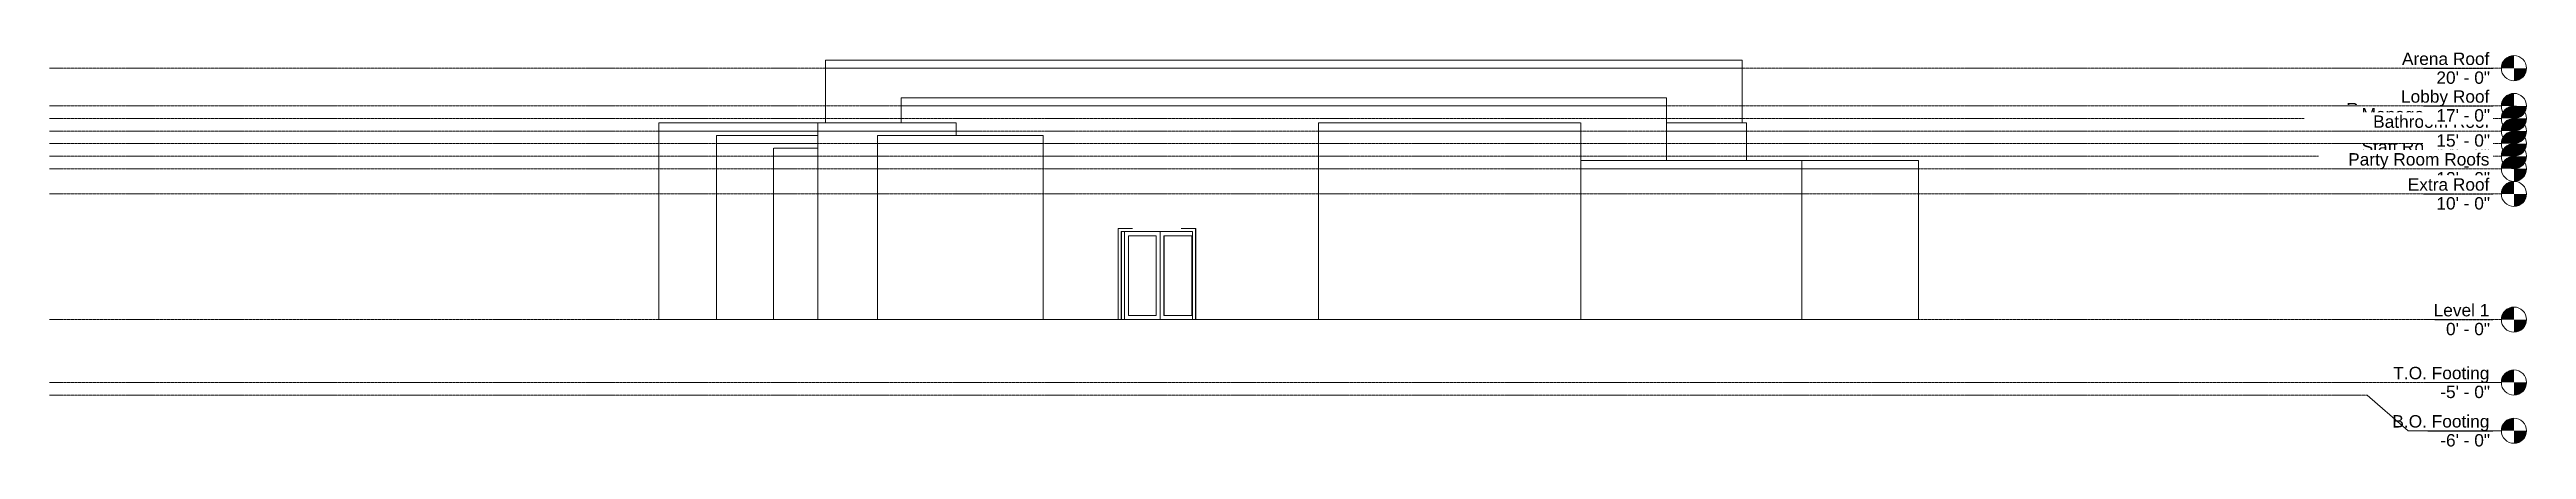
# Model space of a CAD drawing. Header units: inches. Extents: x -1171 to 1191, y -124 to 258.
import ezdxf

# ---------------------------------------------------------------- set-up
doc = ezdxf.new("R2010")
doc.units = ezdxf.units.IN
doc.header["$MEASUREMENT"] = 0
doc.linetypes.add('Grid Line 1_2_', pattern=[0.875, 0.5, -0.125, 0.125, -0.125])
for name, color, linetype, lineweight in [('A-DOOR', 31, 'Continuous', 13), ('A-DOOR-FRAM', 31, 'Continuous', 13), ('A-DOOR-GLAZ', 31, 'Continuous', 13), ('A-FLOR-LEVL', 51, 'Continuous', 9), ('A-ROOF', 132, 'Continuous', 13), ('A-WALL', 113, 'Continuous', 13)]:
    doc.layers.add(name, color=color, linetype=linetype, lineweight=lineweight)
doc.styles.add('Arial', font='arial.ttf', dxfattribs={"height": 11.802395})

# ---------------------------------------------------------------- blocks, each defined once
blk = doc.blocks.new('Double-Glass 1 - 72_ x 84_-252825-South')
at = {"layer": 'A-DOOR'}
for p, q in [((-146.2, 84), (-146.2, 0)), ((-142.4, 4), (-142.4, 80)), ((-142.4, 80), (-116, 80)), ((-116, 80), (-116, 4)), ((-112.2, 84), (-112.2, 0)), ((-108.5, 4), (-108.5, 80)), ((-108.5, 80), (-82, 80)), ((-82, 80), (-82, 4)), ((-146.2, 0), (-81.3, 0)), ((-116, 4), (-142.4, 4)), ((-82, 4), (-108.5, 4))]:
    blk.add_line(p, q, dxfattribs=at)
at = {"layer": 'A-DOOR-FRAM'}
for p, q in [((-138.3, 87), (-152, 87)), ((-152, 87), (-152, 0)), ((-149.2, 0), (-149.2, 84)), ((-149.2, 84), (-138.3, 84)), ((-148.8, 84), (-148.8, 0)), ((-78.4, 87), (-92.1, 87)), ((-92.1, 84), (-81.3, 84)), ((-81.3, 84), (-81.3, 0)), ((-78.4, 0), (-78.4, 87)), ((-78.1, 87), (-78.4, 87)), ((-78.1, 87), (-78.1, 0)), ((-152, 0), (-149.2, 0)), ((-148.8, 0), (-149.2, 0)), ((-81.3, 0), (-78.4, 0)), ((-78.4, 0), (-78.1, 0))]:
    blk.add_line(p, q, dxfattribs=at)
at = {"layer": 'A-DOOR-GLAZ'}
for p, q in [((-142.1, 80), (-142.1, 4)), ((-108.1, 80), (-108.1, 4))]:
    blk.add_line(p, q, dxfattribs=at)
blk = doc.blocks.new('Level - Level Head - Circle-20425-South')
at = {"layer": 'A-FLOR-LEVL'}
h = blk.add_hatch(color=256, dxfattribs=at)
edge = h.paths.add_edge_path(flags=0)
edge.add_line((1179, 0), (1167, 0))
edge.add_arc((1179, 0), 12, 90, 180, ccw=False)
edge.add_line((1179, 12), (1179, 0))
h = blk.add_hatch(color=256, dxfattribs=at)
edge = h.paths.add_edge_path(flags=0)
edge.add_line((1179, -12), (1179, 0))
edge.add_line((1179, 0), (1191, 0))
edge.add_arc((1179, 0), 12, 270, 360, ccw=False)
blk.add_circle((1179, 0), 12, dxfattribs=at)

msp = doc.modelspace()

# ---------------------------------------------------------------- linework, layer by layer
at = {"layer": 'A-ROOF'}
for p, q in [((-431.1, 247.7), (-431.1, 240)), ((-431.1, 247.7), (442.9, 247.7)), ((-430.6, 240), (-430.8, 240)), ((-429.6, 240), (-430.1, 240)), ((-428.2, 240), (-428.8, 240)), ((-426.2, 240), (-427.1, 240)), ((-423.8, 240), (-424.9, 240)), ((-420.8, 240), (-422.2, 240)), ((-417.4, 240), (-419, 240)), ((-413.5, 240), (-415.4, 240)), ((-409.1, 240), (-411.2, 240)), ((-404.3, 240), (-406.6, 240)), ((-399, 240), (-401.6, 240)), ((-393.2, 240), (-396, 240)), ((-387, 240), (-390, 240)), ((-380.3, 240), (-383.6, 240)), ((-373.2, 240), (-376.7, 240)), ((-365.7, 240), (-369.4, 240)), ((-357.8, 240), (-361.7, 240)), ((-349.4, 240), (-353.5, 240)), ((-340.7, 240), (-345, 240)), ((-331.5, 240), (-336, 240)), ((-322, 240), (-326.7, 240)), ((-312.1, 240), (-317, 240)), ((-301.9, 240), (-306.9, 240)), ((-291.3, 240), (-296.5, 240)), ((-280.3, 240), (-285.7, 240)), ((-269.1, 240), (-274.6, 240)), ((-257.5, 240), (-263.2, 240)), ((-245.7, 240), (-251.5, 240)), ((-233.5, 240), (-239.5, 240)), ((-221.1, 240), (-227.2, 240)), ((-208.4, 240), (-214.7, 240)), ((-195.5, 240), (-201.9, 240)), ((-182.3, 240), (-188.8, 240)), ((-169, 240), (-175.6, 240)), ((-155.4, 240), (-162.1, 240)), ((-141.7, 240), (-148.5, 240)), ((-127.8, 240), (-134.6, 240)), ((-113.7, 240), (-120.7, 240)), ((-99.5, 240), (-106.5, 240)), ((-85.2, 240), (-92.3, 240)), ((-70.8, 240), (-77.9, 240)), ((-56.3, 240), (-63.5, 240)), ((-41.8, 240), (-48.9, 240)), ((-27.1, 240), (-34.3, 240)), ((-12.5, 240), (-19.7, 240)), ((2.2, 240), (-5, 240)), ((16.9, 240), (9.7, 240)), ((31.6, 240), (24.3, 240)), ((46.2, 240), (39, 240)), ((60.8, 240), (53.6, 240)), ((75.3, 240), (68.2, 240)), ((89.8, 240), (82.7, 240)), ((104.1, 240), (97.1, 240)), ((118.4, 240), (111.4, 240)), ((132.5, 240), (125.6, 240)), ((146.5, 240), (139.7, 240)), ((160.3, 240), (153.6, 240)), ((174, 240), (167.3, 240)), ((187.4, 240), (180.8, 240)), ((200.7, 240), (194.2, 240)), ((213.7, 240), (207.4, 240)), ((226.5, 240), (220.3, 240)), ((239.1, 240), (232.9, 240)), ((251.4, 240), (245.4, 240)), ((263.4, 240), (257.5, 240)), ((275.1, 240), (269.4, 240)), ((286.5, 240), (280.9, 240)), ((297.6, 240), (292.2, 240)), ((308.4, 240), (303.1, 240)), ((318.8, 240), (313.7, 240)), ((328.9, 240), (324, 240)), ((338.6, 240), (333.9, 240)), ((347.9, 240), (343.4, 240)), ((356.9, 240), (352.5, 240)), ((365.4, 240), (361.3, 240)), ((373.5, 240), (369.6, 240)), ((381.3, 240), (377.6, 240)), ((388.6, 240), (385.1, 240)), ((395.5, 240), (392.2, 240)), ((401.9, 240), (398.9, 240)), ((407.9, 240), (405.1, 240)), ((413.4, 240), (410.8, 240)), ((418.5, 240), (416.1, 240)), ((423.1, 240), (421, 240)), ((427.2, 240), (425.3, 240)), ((430.9, 240), (429.2, 240)), ((434.1, 240), (432.7, 240)), ((436.8, 240), (435.6, 240)), ((438.9, 240), (438.1, 240)), ((440.7, 240), (440, 240)), ((441.9, 240), (441.5, 240)), ((442.7, 240), (442.5, 240)), ((442.9, 240), (442.9, 247.7)), ((-359.1, 211.7), (-359.1, 204)), ((-359.1, 211.7), (370.9, 211.7)), ((370.9, 204), (370.9, 211.7)), ((-590.3, 187.8), (-590.3, 180)), ((-590.2, 187.8), (-306.6, 187.8)), ((-535.2, 175.8), (-535.2, 168)), ((-535.1, 175.8), (-438.5, 175.8)), ((-535.1, 168), (-535.1, 168)), ((-534.3, 168), (-534.6, 168)), ((-533, 168), (-533.6, 168)), ((-531.3, 168), (-532.1, 168)), ((-529.1, 168), (-530.1, 168)), ((-526.5, 168), (-527.7, 168)), ((-523.4, 168), (-524.8, 168)), ((-519.8, 168), (-521.5, 168)), ((-515.9, 168), (-517.8, 168)), ((-511.5, 168), (-513.6, 168)), ((-506.8, 168), (-509.1, 168)), ((-501.6, 168), (-504.1, 168)), ((-496.2, 168), (-498.8, 168)), ((-490.4, 168), (-493.2, 168)), ((-484.3, 168), (-487.3, 168)), ((-478, 168), (-481.1, 168)), ((-471.4, 168), (-474.6, 168)), ((-464.6, 168), (-467.9, 168)), ((-457.6, 168), (-461.1, 168)), ((-450.5, 168), (-454, 168)), ((-443.2, 168), (-446.8, 168)), ((-438.5, 168), (-439.5, 168)), ((-438.5, 187.8), (-438.5, 180)), ((-438.2, 180), (-438.4, 180)), ((-437.4, 180), (-437.9, 180)), ((-436.2, 180), (-436.8, 180)), ((-434.5, 180), (-435.4, 180)), ((-432.3, 180), (-433.4, 180)), ((-429.7, 180), (-431.1, 180)), ((-426.7, 180), (-428.3, 180)), ((-423.4, 180), (-425.1, 180)), ((-419.6, 180), (-421.6, 180)), ((-415.5, 180), (-417.6, 180)), ((-411.1, 180), (-413.4, 180)), ((-406.4, 180), (-408.8, 180)), ((-401.5, 180), (-404, 180)), ((-396.4, 180), (-399, 180)), ((-391.1, 180), (-393.8, 180)), ((-385.6, 180), (-388.4, 180)), ((-380.1, 180), (-382.9, 180)), ((-381.7, 175.8), (-381.7, 168)), ((-381.7, 175.8), (-223.7, 175.8)), ((-381.5, 168), (-381.7, 168)), ((-380.8, 168), (-381.2, 168)), ((-379.7, 168), (-380.3, 168)), ((-378, 168), (-378.9, 168)), ((-374.5, 180), (-377.3, 180)), ((-375.9, 168), (-377, 168)), ((-373.3, 168), (-374.6, 168)), ((-370.3, 168), (-371.8, 168)), ((-368.9, 180), (-371.7, 180)), ((-366.9, 168), (-368.6, 168)), ((-363.3, 180), (-366.1, 180)), ((-363, 168), (-364.9, 168)), ((-358.8, 168), (-360.9, 168)), ((-357.8, 180), (-360.6, 180)), ((-354.2, 168), (-356.5, 168)), ((-352.4, 180), (-355.1, 180)), ((-349.4, 168), (-351.7, 168)), ((-347.2, 180), (-349.8, 180)), ((-344.2, 168), (-346.6, 168)), ((-342.1, 180), (-344.6, 180)), ((-338.7, 168), (-341.3, 168)), ((-337.2, 180), (-339.6, 180)), ((-333.1, 168), (-335.7, 168)), ((-332.6, 180), (-334.9, 180)), ((-328.3, 180), (-330.4, 180)), ((-327.2, 168), (-330.2, 168)), ((-324.3, 180), (-326.3, 180)), ((-321.2, 168), (-323.9, 168)), ((-320.7, 180), (-322.4, 180)), ((-317.4, 180), (-319, 180)), ((-315.1, 168), (-317.7, 168)), ((-314.5, 180), (-315.9, 180)), ((-312, 180), (-313.2, 180)), ((-308.9, 168), (-311.3, 168)), ((-310, 180), (-311, 180)), ((-308.4, 180), (-309.2, 180)), ((-307.3, 180), (-307.8, 180)), ((-306.6, 180), (-306.9, 180)), ((-306.5, 180), (-306.5, 187.8)), ((-302.7, 168), (-304.8, 168)), ((-294.6, 168), (-296.4, 168)), ((-288.1, 168), (-290.2, 168)), ((-281.6, 168), (-284.1, 168)), ((-275.5, 168), (-278.1, 168)), ((-269.7, 168), (-272.2, 168)), ((-264.1, 168), (-266.6, 168)), ((-258.7, 168), (-261.1, 168)), ((-253.7, 168), (-256, 168)), ((-248.9, 168), (-251.1, 168)), ((-244.5, 168), (-246.5, 168)), ((-240.4, 168), (-242.3, 168)), ((-236.8, 168), (-238.5, 168)), ((-233.5, 168), (-235, 168)), ((-230.7, 168), (-232, 168)), ((-228.4, 168), (-229.5, 168)), ((-226.5, 168), (-227.4, 168)), ((-225.1, 168), (-225.7, 168)), ((-224.2, 168), (-224.5, 168)), ((-223.7, 168), (-223.9, 168)), ((-223.7, 168), (-223.7, 175.8)), ((39, 187.8), (39, 180)), ((39, 187.8), (288.9, 187.8)), ((289, 180), (289, 187.8)), ((370.9, 187.8), (447.2, 187.8)), ((373.9, 180), (370.9, 180)), ((380.9, 180), (377.5, 180)), ((387.6, 180), (384.4, 180)), ((394.1, 180), (391, 180)), ((400.3, 180), (397.3, 180)), ((406.2, 180), (403.4, 180)), ((411.8, 180), (409.2, 180)), ((417.1, 180), (414.6, 180)), ((421.9, 180), (419.6, 180)), ((426.4, 180), (424.3, 180)), ((430.5, 180), (428.6, 180)), ((434.2, 180), (432.5, 180)), ((437.4, 180), (436, 180)), ((440.2, 180), (439, 180)), ((442.6, 180), (441.6, 180)), ((444.4, 180), (443.7, 180)), ((445.8, 180), (445.3, 180)), ((446.7, 180), (446.4, 180)), ((447.1, 180), (447, 180)), ((447.2, 180), (447.2, 187.8)), ((-480.7, 163.8), (-480.7, 156)), ((-480.6, 163.8), (-438.5, 163.8)), ((-480.5, 156), (-480.6, 156)), ((-480.6, 156), (-480.6, 156)), ((-479.8, 156), (-480.1, 156)), ((-478.7, 156), (-479.2, 156)), ((-477.1, 156), (-477.8, 156)), ((-475, 156), (-476, 156)), ((-472.6, 156), (-473.8, 156)), ((-469.7, 156), (-471.1, 156)), ((-466.4, 156), (-468, 156)), ((-462.8, 156), (-464.5, 156)), ((-458.8, 156), (-460.7, 156)), ((-454.5, 156), (-456.6, 156)), ((-449.9, 156), (-452.1, 156)), ((-445.1, 156), (-447.4, 156)), ((-440, 156), (-442.5, 156)), ((288.9, 151.8), (499.9, 151.8)), ((295.1, 144), (291.9, 144)), ((301.8, 144), (298.5, 144)), ((308.7, 144), (305.2, 144)), ((315.8, 144), (312.3, 144)), ((323.2, 144), (319.5, 144)), ((330.7, 144), (327, 144)), ((338.3, 144), (334.6, 144)), ((346.1, 144), (342.3, 144)), ((354, 144), (350.1, 144)), ((361.9, 144), (358, 144)), ((369.9, 144), (366, 144)), ((377.9, 144), (374, 144)), ((385.8, 144), (381.9, 144)), ((393.7, 144), (389.8, 144)), ((401.4, 144), (397.7, 144)), ((409.1, 144), (405.4, 144)), ((416.6, 144), (413, 144)), ((424, 144), (420.4, 144)), ((431.1, 144), (427.7, 144)), ((438, 144), (434.7, 144)), ((444.7, 144), (441.5, 144)), ((451.1, 144), (448, 144)), ((457.1, 144), (454.2, 144)), ((462.9, 144), (460.1, 144)), ((468.3, 144), (465.7, 144)), ((473.3, 144), (470.9, 144)), ((477.9, 144), (475.8, 144)), ((482.2, 144), (480.2, 144)), ((486, 144), (484.2, 144)), ((489.3, 144), (487.8, 144)), ((492.3, 144), (491, 144)), ((494.7, 144), (493.6, 144)), ((496.7, 144), (495.9, 144)), ((498.2, 144), (497.6, 144)), ((499.3, 144), (498.9, 144)), ((499.8, 144), (499.7, 144)), ((499.9, 151.8), (611.2, 151.8)), ((501.2, 144), (499.9, 144)), ((499.9, 144), (499.9, 144)), ((500, 144), (500, 151.8)), ((509.1, 144), (505, 144)), ((516.9, 144), (512.9, 144)), ((524.5, 144), (520.6, 144)), ((532, 144), (528.2, 144)), ((539.3, 144), (535.6, 144)), ((546.4, 144), (542.8, 144)), ((553.2, 144), (549.7, 144)), ((559.8, 144), (556.4, 144)), ((566, 144), (562.8, 144)), ((572, 144), (568.9, 144)), ((577.6, 144), (574.7, 144)), ((582.8, 144), (580.1, 144)), ((587.6, 144), (585.1, 144)), ((592, 144), (589.7, 144)), ((596, 144), (593.9, 144)), ((599.6, 144), (597.7, 144)), ((602.7, 144), (601.1, 144)), ((605.4, 144), (603.9, 144)), ((607.6, 144), (606.4, 144)), ((609.3, 144), (608.3, 144)), ((610.7, 144), (609.7, 144)), ((611.2, 144), (611.2, 151.8)), ((611.2, 144), (611.2, 144))]:
    msp.add_line(p, q, dxfattribs=at)
at = {"layer": 'A-WALL'}
for p, q in [((-431.1, 240), (-431.1, 187.8)), ((-431.1, 240), (-430.8, 240)), ((-430.6, 240), (-430.1, 240)), ((-429.6, 240), (-428.9, 240)), ((-428.2, 240), (-427.1, 240)), ((-426.2, 240), (-424.9, 240)), ((-423.8, 240), (-422.2, 240)), ((-420.8, 240), (-419, 240)), ((-417.4, 240), (-415.4, 240)), ((-413.5, 240), (-411.2, 240)), ((-409.1, 240), (-406.6, 240)), ((-404.3, 240), (-401.6, 240)), ((-399, 240), (-396, 240)), ((-393.2, 240), (-390, 240)), ((-387, 240), (-383.6, 240)), ((-380.3, 240), (-376.7, 240)), ((-373.2, 240), (-369.4, 240)), ((-365.7, 240), (-361.7, 240)), ((-357.8, 240), (-353.5, 240)), ((-349.4, 240), (-345, 240)), ((-340.7, 240), (-336, 240)), ((-331.5, 240), (-326.7, 240)), ((-322, 240), (-317, 240)), ((-312.1, 240), (-306.9, 240)), ((-301.9, 240), (-296.5, 240)), ((-291.3, 240), (-285.7, 240)), ((-280.3, 240), (-274.6, 240)), ((-269.1, 240), (-263.2, 240)), ((-257.5, 240), (-251.5, 240)), ((-245.7, 240), (-239.5, 240)), ((-233.5, 240), (-227.2, 240)), ((-221.1, 240), (-214.7, 240)), ((-208.4, 240), (-201.9, 240)), ((-195.5, 240), (-188.8, 240)), ((-182.3, 240), (-175.6, 240)), ((-169, 240), (-162.1, 240)), ((-155.4, 240), (-148.5, 240)), ((-141.7, 240), (-134.6, 240)), ((-127.8, 240), (-120.7, 240)), ((-113.7, 240), (-106.5, 240)), ((-99.5, 240), (-92.3, 240)), ((-85.2, 240), (-77.9, 240)), ((-70.8, 240), (-63.5, 240)), ((-56.3, 240), (-48.9, 240)), ((-41.8, 240), (-34.3, 240)), ((-27.1, 240), (-19.7, 240)), ((-12.5, 240), (-5, 240)), ((2.2, 240), (9.7, 240)), ((16.9, 240), (24.3, 240)), ((31.6, 240), (39, 240)), ((46.2, 240), (53.6, 240)), ((60.8, 240), (68.2, 240)), ((75.3, 240), (82.7, 240)), ((89.8, 240), (97.1, 240)), ((104.1, 240), (111.4, 240)), ((118.4, 240), (125.6, 240)), ((132.5, 240), (139.7, 240)), ((146.5, 240), (153.6, 240)), ((160.3, 240), (167.3, 240)), ((174, 240), (180.8, 240)), ((187.4, 240), (194.2, 240)), ((200.7, 240), (207.4, 240)), ((213.7, 240), (220.3, 240)), ((226.5, 240), (232.9, 240)), ((239.1, 240), (245.4, 240)), ((251.4, 240), (257.5, 240)), ((263.4, 240), (269.4, 240)), ((275.1, 240), (280.9, 240)), ((286.5, 240), (292.2, 240)), ((297.6, 240), (303.1, 240)), ((308.4, 240), (313.7, 240)), ((318.8, 240), (324, 240)), ((328.9, 240), (333.9, 240)), ((338.6, 240), (343.4, 240)), ((347.9, 240), (352.5, 240)), ((356.9, 240), (361.3, 240)), ((365.4, 240), (369.6, 240)), ((373.5, 240), (377.6, 240)), ((381.3, 240), (385.1, 240)), ((388.6, 240), (392.2, 240)), ((395.5, 240), (398.9, 240)), ((401.9, 240), (405.1, 240)), ((407.9, 240), (410.8, 240)), ((413.4, 240), (416.1, 240)), ((418.5, 240), (421, 240)), ((423.1, 240), (425.3, 240)), ((427.2, 240), (429.2, 240)), ((430.9, 240), (432.7, 240)), ((434.1, 240), (435.6, 240)), ((436.8, 240), (438.1, 240)), ((439, 240), (440, 240)), ((440.7, 240), (441.5, 240)), ((442, 240), (442.5, 240)), ((442.7, 240), (442.9, 240)), ((442.9, 187.8), (442.9, 240)), ((-359.1, 204), (-359.1, 187.8)), ((-359.1, 204), (370.9, 204)), ((370.9, 151.8), (370.9, 204)), ((-590.3, 180), (-590.3, 0)), ((-590.2, 180), (-438.4, 180)), ((-535.2, 168), (-535.2, 0)), ((-535.1, 168), (-534.6, 168)), ((-534.3, 168), (-533.6, 168)), ((-533, 168), (-532.1, 168)), ((-531.3, 168), (-530.2, 168)), ((-529.1, 168), (-527.7, 168)), ((-526.5, 168), (-524.9, 168)), ((-523.4, 168), (-521.6, 168)), ((-438.5, 180), (-438.5, 0)), ((-438.2, 180), (-437.9, 180)), ((-437.4, 180), (-436.8, 180)), ((-436.2, 180), (-435.4, 180)), ((-434.5, 180), (-433.4, 180)), ((-432.3, 180), (-431.1, 180)), ((-429.7, 180), (-428.3, 180)), ((-426.7, 180), (-425.1, 180)), ((-423.4, 180), (-421.6, 180)), ((-419.6, 180), (-417.6, 180)), ((-415.5, 180), (-413.4, 180)), ((-411.1, 180), (-408.8, 180)), ((-406.4, 180), (-404, 180)), ((-401.5, 180), (-399, 180)), ((-396.4, 180), (-393.8, 180)), ((-391.1, 180), (-388.4, 180)), ((-385.6, 180), (-382.9, 180)), ((-381.7, 168), (-381.7, 0)), ((-381.7, 168), (-381.7, 168)), ((-381.5, 168), (-381.2, 168)), ((-380.8, 168), (-380.3, 168)), ((-380.1, 180), (-377.3, 180)), ((-379.7, 168), (-378.9, 168)), ((-378, 168), (-377, 168)), ((-375.9, 168), (-374.6, 168)), ((-374.5, 180), (-371.7, 180)), ((-373.3, 168), (-371.8, 168)), ((-370.3, 168), (-368.6, 168)), ((-368.9, 180), (-366.1, 180)), ((-366.9, 168), (-364.9, 168)), ((-363.3, 180), (-360.6, 180)), ((-363, 168), (-360.9, 168)), ((-358.8, 168), (-356.5, 168)), ((-357.8, 180), (-355.1, 180)), ((-354.2, 168), (-351.7, 168)), ((-352.4, 180), (-349.8, 180)), ((-349.4, 168), (-346.6, 168)), ((-347.2, 180), (-344.6, 180)), ((-344.2, 168), (-341.3, 168)), ((-342.1, 180), (-339.6, 180)), ((-338.7, 168), (-335.7, 168)), ((-337.2, 180), (-334.9, 180)), ((-333.1, 168), (-330.2, 168)), ((-332.6, 180), (-330.4, 180)), ((-328.3, 180), (-326.3, 180)), ((-327.2, 168), (-323.9, 168)), ((-324.3, 180), (-322.4, 180)), ((-321.2, 168), (-317.7, 168)), ((-320.7, 180), (-319, 180)), ((-317.4, 180), (-315.9, 180)), ((-315.1, 168), (-311.3, 168)), ((-314.5, 180), (-313.2, 180)), ((-312, 180), (-311, 180)), ((-310, 180), (-309.2, 180)), ((-308.9, 168), (-304.8, 168)), ((-308.4, 180), (-307.8, 180)), ((-307.3, 180), (-306.9, 180)), ((-306.6, 180), (-306.6, 180)), ((-306.5, 175.8), (-306.5, 180)), ((-302.7, 168), (-296.4, 168)), ((-294.6, 168), (-290.2, 168)), ((-288.1, 168), (-284.1, 168)), ((-281.6, 168), (-278.1, 168)), ((-275.5, 168), (-272.2, 168)), ((-269.7, 168), (-266.6, 168)), ((-264.1, 168), (-261.1, 168)), ((-258.7, 168), (-256, 168)), ((-253.7, 168), (-251.1, 168)), ((-248.9, 168), (-246.5, 168)), ((-244.5, 168), (-242.3, 168)), ((-240.4, 168), (-238.5, 168)), ((-236.8, 168), (-235, 168)), ((-233.5, 168), (-232, 168)), ((-230.7, 168), (-229.5, 168)), ((-228.4, 168), (-227.4, 168)), ((-226.5, 168), (-225.7, 168)), ((-225.1, 168), (-224.5, 168)), ((-224.2, 168), (-223.9, 168)), ((-223.7, 0), (-223.7, 168)), ((39, 180), (39, 0)), ((39, 180), (288.9, 180)), ((289, 0), (289, 180)), ((373.9, 180), (377.5, 180)), ((380.9, 180), (384.4, 180)), ((387.6, 180), (391, 180)), ((394.1, 180), (397.3, 180)), ((400.3, 180), (403.4, 180)), ((406.2, 180), (409.2, 180)), ((411.8, 180), (414.6, 180)), ((417.1, 180), (419.6, 180)), ((421.9, 180), (424.3, 180)), ((426.4, 180), (428.6, 180)), ((430.5, 180), (432.5, 180)), ((434.2, 180), (436, 180)), ((437.4, 180), (439, 180)), ((440.2, 180), (441.6, 180)), ((442.6, 180), (443.7, 180)), ((444.4, 180), (445.3, 180)), ((445.8, 180), (446.4, 180)), ((446.7, 180), (447, 180)), ((447.1, 180), (447.2, 180)), ((447.2, 151.8), (447.2, 180)), ((-480.7, 156), (-480.7, 0)), ((-480.6, 156), (-480.6, 156)), ((-480.5, 156), (-480.2, 156)), ((-479.8, 156), (-479.3, 156)), ((-440, 156), (-438.5, 156)), ((288.9, 144), (291.9, 144)), ((295.1, 144), (298.5, 144)), ((301.8, 144), (305.2, 144)), ((308.7, 144), (312.3, 144)), ((315.8, 144), (319.5, 144)), ((323.2, 144), (327, 144)), ((330.7, 144), (334.6, 144)), ((338.3, 144), (342.3, 144)), ((346.1, 144), (350.1, 144)), ((354, 144), (358, 144)), ((361.9, 144), (366, 144)), ((369.9, 144), (374, 144)), ((377.9, 144), (381.9, 144)), ((385.8, 144), (389.8, 144)), ((393.7, 144), (397.7, 144)), ((401.4, 144), (405.4, 144)), ((409.1, 144), (413, 144)), ((416.6, 144), (420.4, 144)), ((424, 144), (427.7, 144)), ((431.1, 144), (434.7, 144)), ((438, 144), (441.5, 144)), ((444.7, 144), (448, 144)), ((451.1, 144), (454.2, 144)), ((457.1, 144), (460.1, 144)), ((462.9, 144), (465.7, 144)), ((468.3, 144), (470.9, 144)), ((473.3, 144), (475.8, 144)), ((477.9, 144), (480.2, 144)), ((482.2, 144), (484.2, 144)), ((486, 144), (487.8, 144)), ((489.3, 144), (491, 144)), ((492.3, 144), (493.6, 144)), ((494.7, 144), (495.9, 144)), ((496.7, 144), (497.6, 144)), ((498.2, 144), (498.9, 144)), ((499.3, 144), (499.7, 144)), ((499.9, 144), (499.9, 144)), ((500, 0), (500, 144)), ((501.2, 144), (505, 144)), ((509.1, 144), (512.9, 144)), ((516.9, 144), (520.6, 144)), ((524.5, 144), (528.2, 144)), ((532, 144), (535.6, 144)), ((539.3, 144), (542.8, 144)), ((546.4, 144), (549.7, 144)), ((553.2, 144), (556.4, 144)), ((559.8, 144), (562.8, 144)), ((566, 144), (568.9, 144)), ((572, 144), (574.7, 144)), ((577.6, 144), (580.1, 144)), ((582.8, 144), (585.1, 144)), ((587.6, 144), (589.7, 144)), ((592, 144), (593.9, 144)), ((596, 144), (597.7, 144)), ((599.6, 144), (601.1, 144)), ((602.7, 144), (603.9, 144)), ((605.4, 144), (606.3, 144)), ((607.6, 144), (608.3, 144)), ((609.3, 144), (609.7, 144)), ((610.7, 144), (611.1, 144)), ((611.2, 0), (611.2, 144)), ((-148.9, 0), (-148.9, 84)), ((-138.3, 84), (-92.1, 84)), ((-535.2, 0), (-590.3, 0)), ((-480.7, 0), (-535.1, 0)), ((-223.7, 0), (-381.7, 0)), ((-146.2, 0), (-148.9, 0)), ((49.5, 0), (-78.1, 0)), ((499.9, 0), (288.9, 0)), ((611.2, 0), (499.9, 0))]:
    msp.add_line(p, q, dxfattribs=at)
at = {"layer": 'A-WALL', "flags": 128}
for points in [[(-519.8, 168), (-517.8, 168), (-517.8, 168)], [(-515.9, 168), (-513.7, 168), (-513.6, 168)], [(-511.5, 168), (-509.1, 168), (-509.1, 168)], [(-506.8, 168), (-504.2, 168), (-504.1, 168)], [(-501.6, 168), (-498.9, 168), (-498.8, 168)], [(-496.2, 168), (-493.3, 168), (-493.2, 168)], [(-490.4, 168), (-487.4, 168), (-487.3, 168)], [(-484.3, 168), (-481.2, 168), (-481.1, 168)], [(-478, 168), (-474.8, 168), (-474.6, 168)], [(-471.4, 168), (-468.1, 168), (-467.9, 168)], [(-464.6, 168), (-461.3, 168), (-461.1, 168)], [(-457.6, 168), (-454.2, 168), (-454, 168)], [(-450.5, 168), (-447, 168), (-446.8, 168)], [(-443.2, 168), (-439.7, 168), (-439.5, 168)], [(-478.7, 156), (-477.9, 156), (-477.8, 156)], [(-477.1, 156), (-476.1, 156), (-476, 156)], [(-475, 156), (-473.9, 156), (-473.8, 156)], [(-472.6, 156), (-471.2, 156), (-471.1, 156)], [(-469.7, 156), (-468.2, 156), (-468, 156)], [(-466.4, 156), (-464.8, 156), (-464.5, 156)], [(-462.8, 156), (-461, 156), (-460.7, 156)], [(-458.8, 156), (-456.9, 156), (-456.6, 156)], [(-454.5, 156), (-452.5, 156), (-452.1, 156)], [(-449.9, 156), (-447.9, 156), (-447.4, 156)], [(-445.1, 156), (-443, 156), (-442.5, 156)], [(-438.5, 0), (-443, 0), (-447.9, 0), (-452.5, 0), (-456.9, 0), (-461, 0), (-464.8, 0), (-468.2, 0), (-471.2, 0), (-473.9, 0), (-476.1, 0), (-477.9, 0), (-479.3, 0), (-480.2, 0), (-480.6, 0), (-480.6, 0)], [(-381.7, 0), (-385.6, 0), (-390.9, 0), (-396.2, 0), (-401.3, 0), (-406.2, 0), (-410.8, 0), (-415.2, 0), (-419.3, 0), (-423, 0), (-426.4, 0), (-429.4, 0), (-432, 0), (-434.2, 0), (-435.9, 0), (-437.2, 0), (-438.1, 0), (-438.5, 0), (-438.5, 0)], [(-152, 0), (-159.4, 0), (-169.7, 0), (-179.9, 0), (-189.9, 0), (-199.6, 0), (-209.2, 0), (-218.5, 0), (-223.7, 0)], [(288.9, 0), (288.9, 0), (288.5, 0), (287.5, 0), (286.1, 0), (284.1, 0), (281.7, 0), (278.9, 0), (275.6, 0), (271.8, 0), (267.6, 0), (263, 0), (258.1, 0), (252.7, 0), (247, 0), (241, 0), (234.7, 0), (228, 0), (221.2, 0), (214.1, 0), (206.8, 0), (199.3, 0), (191.7, 0), (184, 0), (176.3, 0), (168.4, 0), (160.6, 0), (152.7, 0), (144.9, 0), (137.2, 0), (129.6, 0), (122.1, 0), (114.8, 0), (107.7, 0), (100.8, 0), (94.2, 0), (87.8, 0), (81.7, 0), (76, 0), (70.6, 0), (65.5, 0), (60.9, 0), (56.7, 0), (52.9, 0), (49.5, 0)]]:
    msp.add_lwpolyline(points, dxfattribs=at)

# ---------------------------------------------------------------- block references
at = {"layer": 'A-DOOR'}
msp.add_blockref('Double-Glass 1 - 72_ x 84_-252825-South', (0, 0), dxfattribs=at)
at = {"layer": 'A-FLOR-LEVL'}
for p in [(0, 240), (0, 180), (0, 120), (0, 0), (0, -60), (0, -106.1)]:
    msp.add_blockref('Level - Level Head - Circle-20425-South', p, dxfattribs=at)

# ---------------------------------------------------------------- next in the draw order: texts
at = {"layer": 'A-FLOR-LEVL', "attachment_point": 3, "line_spacing_factor": 0.938532, "style": 'Arial', "bg_fill": 3, "box_fill_scale": 1.25, "bg_fill_color": 0, "bg_fill_transparency": 0}
for s, insert, char_height, width in [('Arena Roof', (1155.6, 254.9), 11.8, 99.36), ('Airlock Roof', (1155.6, 194.9), 11.802, 105.696), ('Platforms', (1155.6, 134.9), 11.8, 82.8), ('Level 1', (1155.6, 14.9), 11.8, 63.504), ('T.O. Footing', (1155.6, -45.1), 11.802, 109.152)]:
    msp.add_mtext(s, dxfattribs=dict(at, insert=insert, char_height=char_height, width=width))

# ---------------------------------------------------------------- next in the draw order: linework, layer by layer
at = {"layer": 'A-FLOR-LEVL', "linetype": 'Grid Line 1_2_'}
msp.add_line((-1171.2, -72), (1039.1, -72), dxfattribs=at)

# ---------------------------------------------------------------- next in the draw order: texts
at = {"layer": 'A-FLOR-LEVL', "char_height": 11.8, "attachment_point": 3, "line_spacing_factor": 0.938532, "style": 'Arial', "bg_fill": 3, "box_fill_scale": 1.25, "bg_fill_color": 0, "bg_fill_transparency": 0}
for s, insert, width in [('20\' - 0"', (1156.2, 236.9), 60.912), ('15\' - 0"', (1156.2, 176.9), 60.912), ('10\' - 0"', (1156.2, 116.9), 60.912), ('0\' - 0"', (1156.2, -3.1), 49.968), ('-5\' - 0"', (1156.2, -63.1), 56.448)]:
    msp.add_mtext(s, dxfattribs=dict(at, insert=insert, width=width))

# ---------------------------------------------------------------- next in the draw order: linework, layer by layer
at = {"layer": 'A-FLOR-LEVL', "linetype": 'Grid Line 1_2_'}
for p, q in [((-1171.2, 240), (1167, 240)), ((-1171.2, 180), (1167, 180)), ((-1171.2, 120), (1167, 120)), ((-1171.2, 0), (1167, 0)), ((-1171.2, -60), (1119, -60))]:
    msp.add_line(p, q, dxfattribs=at)
at = {"layer": 'A-FLOR-LEVL'}
for p, q in [((1119, -60), (1143, -60)), ((1143, -60), (1167, -60))]:
    msp.add_line(p, q, dxfattribs=at)

# ---------------------------------------------------------------- next in the draw order: block references
msp.add_blockref('Level - Level Head - Circle-20425-South', (0, 192), dxfattribs=at)

# ---------------------------------------------------------------- next in the draw order: texts
at = {"layer": 'A-FLOR-LEVL', "insert": (1155.6, -91.2), "char_height": 11.802, "width": 110.304, "attachment_point": 3, "line_spacing_factor": 0.938532, "style": 'Arial', "bg_fill": 3, "box_fill_scale": 1.25, "bg_fill_color": 0, "bg_fill_transparency": 0}
msp.add_mtext('B.O. Footing', dxfattribs=at)

# ---------------------------------------------------------------- next in the draw order: linework, layer by layer
at = {"layer": 'A-FLOR-LEVL'}
msp.add_line((1039.1, -72), (1078.1, -106.1), dxfattribs=at)

# ---------------------------------------------------------------- next in the draw order: texts
at = {"layer": 'A-FLOR-LEVL', "attachment_point": 3, "line_spacing_factor": 0.938532, "style": 'Arial', "bg_fill": 3, "box_fill_scale": 1.25, "bg_fill_color": 0, "bg_fill_transparency": 0}
for s, insert, char_height, width in [('Repair Room Roof', (1155.6, 206.9), 11.802, 162.432), ('-6\' - 0"', (1156.2, -109.3), 11.8, 56.448)]:
    msp.add_mtext(s, dxfattribs=dict(at, insert=insert, char_height=char_height, width=width))

# ---------------------------------------------------------------- next in the draw order: linework, layer by layer
at = {"layer": 'A-FLOR-LEVL'}
msp.add_line((1078.1, -106.1), (1167, -106.1), dxfattribs=at)

# ---------------------------------------------------------------- next in the draw order: texts
at = {"layer": 'A-FLOR-LEVL', "insert": (1156.2, 188.9), "char_height": 11.8, "width": 60.912, "attachment_point": 3, "line_spacing_factor": 0.938532, "style": 'Arial', "bg_fill": 3, "box_fill_scale": 1.25, "bg_fill_color": 0, "bg_fill_transparency": 0}
msp.add_mtext('16\' - 0"', dxfattribs=at)

# ---------------------------------------------------------------- next in the draw order: linework, layer by layer
at = {"layer": 'A-FLOR-LEVL', "linetype": 'Grid Line 1_2_'}
msp.add_line((-1171.2, 192), (1167, 192), dxfattribs=at)

# ---------------------------------------------------------------- next in the draw order: block references
at = {"layer": 'A-FLOR-LEVL'}
msp.add_blockref('Level - Level Head - Circle-20425-South', (0, 168), dxfattribs=at)

# ---------------------------------------------------------------- next in the draw order: texts
at = {"layer": 'A-FLOR-LEVL', "insert": (1155.6, 182.9), "char_height": 11.802, "width": 171.216, "attachment_point": 3, "line_spacing_factor": 0.938532, "style": 'Arial', "bg_fill": 3, "box_fill_scale": 1.25, "bg_fill_color": 0, "bg_fill_transparency": 0}
msp.add_mtext('Briefing Room Roof', dxfattribs=at)

# ---------------------------------------------------------------- next in the draw order: texts
at = {"layer": 'A-FLOR-LEVL', "insert": (1156.2, 164.9), "char_height": 11.8, "width": 60.912, "attachment_point": 3, "line_spacing_factor": 0.938532, "style": 'Arial', "bg_fill": 3, "box_fill_scale": 1.25, "bg_fill_color": 0, "bg_fill_transparency": 0}
msp.add_mtext('14\' - 0"', dxfattribs=at)

# ---------------------------------------------------------------- next in the draw order: linework, layer by layer
at = {"layer": 'A-FLOR-LEVL', "linetype": 'Grid Line 1_2_'}
msp.add_line((-1171.2, 168), (1167, 168), dxfattribs=at)

# ---------------------------------------------------------------- next in the draw order: block references
at = {"layer": 'A-FLOR-LEVL'}
msp.add_blockref('Level - Level Head - Circle-20425-South', (0, 156), dxfattribs=at)

# ---------------------------------------------------------------- next in the draw order: texts
at = {"layer": 'A-FLOR-LEVL', "insert": (1155.6, 170.9), "char_height": 11.802, "width": 145.152, "attachment_point": 3, "line_spacing_factor": 0.938532, "style": 'Arial', "bg_fill": 3, "box_fill_scale": 1.25, "bg_fill_color": 0, "bg_fill_transparency": 0}
msp.add_mtext('Staff Room Roof', dxfattribs=at)

# ---------------------------------------------------------------- next in the draw order: texts
at = {"layer": 'A-FLOR-LEVL', "insert": (1156.2, 152.9), "char_height": 11.8, "width": 60.912, "attachment_point": 3, "line_spacing_factor": 0.938532, "style": 'Arial', "bg_fill": 3, "box_fill_scale": 1.25, "bg_fill_color": 0, "bg_fill_transparency": 0}
msp.add_mtext('13\' - 0"', dxfattribs=at)

# ---------------------------------------------------------------- next in the draw order: linework, layer by layer
at = {"layer": 'A-FLOR-LEVL', "linetype": 'Grid Line 1_2_'}
msp.add_line((-1171.2, 156), (1167, 156), dxfattribs=at)

# ---------------------------------------------------------------- next in the draw order: block references
at = {"layer": 'A-FLOR-LEVL'}
msp.add_blockref('Level - Level Head - Circle-20425-South', (0, 168), dxfattribs=at)

# ---------------------------------------------------------------- next in the draw order: texts
at = {"layer": 'A-FLOR-LEVL', "insert": (1155.6, 182.9), "char_height": 11.802, "width": 173.376, "attachment_point": 3, "line_spacing_factor": 0.938532, "style": 'Arial', "bg_fill": 3, "box_fill_scale": 1.25, "bg_fill_color": 0, "bg_fill_transparency": 0}
msp.add_mtext('Janitors Room Roof', dxfattribs=at)

# ---------------------------------------------------------------- next in the draw order: texts
at = {"layer": 'A-FLOR-LEVL', "insert": (1156.2, 164.9), "char_height": 11.8, "width": 60.912, "attachment_point": 3, "line_spacing_factor": 0.938532, "style": 'Arial', "bg_fill": 3, "box_fill_scale": 1.25, "bg_fill_color": 0, "bg_fill_transparency": 0}
msp.add_mtext('14\' - 0"', dxfattribs=at)

# ---------------------------------------------------------------- next in the draw order: linework, layer by layer
at = {"layer": 'A-FLOR-LEVL', "linetype": 'Grid Line 1_2_'}
msp.add_line((-1171.2, 168), (1167, 168), dxfattribs=at)

# ---------------------------------------------------------------- next in the draw order: block references
at = {"layer": 'A-FLOR-LEVL'}
msp.add_blockref('Level - Level Head - Circle-20425-South', (0, 180), dxfattribs=at)

# ---------------------------------------------------------------- next in the draw order: texts
at = {"layer": 'A-FLOR-LEVL', "insert": (1155.6, 194.9), "char_height": 11.802, "width": 173.52, "attachment_point": 3, "line_spacing_factor": 0.938532, "style": 'Arial', "bg_fill": 3, "box_fill_scale": 1.25, "bg_fill_color": 0, "bg_fill_transparency": 0}
msp.add_mtext('Storage Room Roof', dxfattribs=at)

# ---------------------------------------------------------------- next in the draw order: texts
at = {"layer": 'A-FLOR-LEVL', "insert": (1156.2, 176.9), "char_height": 11.8, "width": 60.912, "attachment_point": 3, "line_spacing_factor": 0.938532, "style": 'Arial', "bg_fill": 3, "box_fill_scale": 1.25, "bg_fill_color": 0, "bg_fill_transparency": 0}
msp.add_mtext('15\' - 0"', dxfattribs=at)

# ---------------------------------------------------------------- next in the draw order: linework, layer by layer
at = {"layer": 'A-FLOR-LEVL', "linetype": 'Grid Line 1_2_'}
msp.add_line((-1171.2, 180), (1167, 180), dxfattribs=at)

# ---------------------------------------------------------------- next in the draw order: block references
at = {"layer": 'A-FLOR-LEVL'}
msp.add_blockref('Level - Level Head - Circle-20425-South', (0, 168), dxfattribs=at)

# ---------------------------------------------------------------- next in the draw order: texts
at = {"layer": 'A-FLOR-LEVL', "insert": (1155.6, 201.9), "char_height": 11.802, "width": 145.008, "attachment_point": 3, "line_spacing_factor": 0.938532, "style": 'Arial', "bg_fill": 3, "box_fill_scale": 1.25, "bg_fill_color": 0, "bg_fill_transparency": 0}
msp.add_mtext('Managers Room\\PRoof', dxfattribs=at)

# ---------------------------------------------------------------- next in the draw order: texts
at = {"layer": 'A-FLOR-LEVL', "insert": (1156.2, 164.9), "char_height": 11.8, "width": 60.912, "attachment_point": 3, "line_spacing_factor": 0.938532, "style": 'Arial', "bg_fill": 3, "box_fill_scale": 1.25, "bg_fill_color": 0, "bg_fill_transparency": 0}
msp.add_mtext('14\' - 0"', dxfattribs=at)

# ---------------------------------------------------------------- next in the draw order: linework, layer by layer
at = {"layer": 'A-FLOR-LEVL', "linetype": 'Grid Line 1_2_'}
msp.add_line((-1171.2, 168), (1167, 168), dxfattribs=at)

# ---------------------------------------------------------------- next in the draw order: block references
at = {"layer": 'A-FLOR-LEVL'}
msp.add_blockref('Level - Level Head - Circle-20425-South', (0, 180), dxfattribs=at)

# ---------------------------------------------------------------- next in the draw order: texts
at = {"layer": 'A-FLOR-LEVL', "insert": (1155.6, 194.9), "char_height": 11.802, "width": 109.152, "attachment_point": 3, "line_spacing_factor": 0.938532, "style": 'Arial', "bg_fill": 3, "box_fill_scale": 1.25, "bg_fill_color": 0, "bg_fill_transparency": 0}
msp.add_mtext('Arcade Roof', dxfattribs=at)

# ---------------------------------------------------------------- next in the draw order: texts
at = {"layer": 'A-FLOR-LEVL', "insert": (1156.2, 176.9), "char_height": 11.8, "width": 60.912, "attachment_point": 3, "line_spacing_factor": 0.938532, "style": 'Arial', "bg_fill": 3, "box_fill_scale": 1.25, "bg_fill_color": 0, "bg_fill_transparency": 0}
msp.add_mtext('15\' - 0"', dxfattribs=at)

# ---------------------------------------------------------------- next in the draw order: linework, layer by layer
at = {"layer": 'A-FLOR-LEVL', "linetype": 'Grid Line 1_2_'}
msp.add_line((-1171.2, 180), (1167, 180), dxfattribs=at)

# ---------------------------------------------------------------- next in the draw order: block references
at = {"layer": 'A-FLOR-LEVL'}
msp.add_blockref('Level - Level Head - Circle-20425-South', (0, 144), dxfattribs=at)

# ---------------------------------------------------------------- next in the draw order: texts
at = {"layer": 'A-FLOR-LEVL', "insert": (1155.6, 158.9), "char_height": 11.802, "width": 159.84, "attachment_point": 3, "line_spacing_factor": 0.938532, "style": 'Arial', "bg_fill": 3, "box_fill_scale": 1.25, "bg_fill_color": 0, "bg_fill_transparency": 0}
msp.add_mtext('Party Room Roofs', dxfattribs=at)

# ---------------------------------------------------------------- next in the draw order: block references
at = {"layer": 'A-FLOR-LEVL'}
msp.add_blockref('Level - Level Head - Circle-20425-South', (0, 180), dxfattribs=at)

# ---------------------------------------------------------------- next in the draw order: texts
at = {"layer": 'A-FLOR-LEVL', "insert": (1156.2, 140.9), "char_height": 11.8, "width": 60.912, "attachment_point": 3, "line_spacing_factor": 0.938532, "style": 'Arial', "bg_fill": 3, "box_fill_scale": 1.25, "bg_fill_color": 0, "bg_fill_transparency": 0}
msp.add_mtext('12\' - 0"', dxfattribs=at)

# ---------------------------------------------------------------- next in the draw order: linework, layer by layer
at = {"layer": 'A-FLOR-LEVL', "linetype": 'Grid Line 1_2_'}
msp.add_line((-1171.2, 144), (1167, 144), dxfattribs=at)

# ---------------------------------------------------------------- next in the draw order: block references
at = {"layer": 'A-FLOR-LEVL'}
msp.add_blockref('Level - Level Head - Circle-20425-South', (0, 120), dxfattribs=at)

# ---------------------------------------------------------------- next in the draw order: texts
at = {"layer": 'A-FLOR-LEVL', "insert": (1155.6, 194.9), "char_height": 11.802, "width": 132.048, "attachment_point": 3, "line_spacing_factor": 0.938532, "style": 'Arial', "bg_fill": 3, "box_fill_scale": 1.25, "bg_fill_color": 0, "bg_fill_transparency": 0}
msp.add_mtext('Bathroom Roof', dxfattribs=at)

# ---------------------------------------------------------------- next in the draw order: block references
at = {"layer": 'A-FLOR-LEVL'}
msp.add_blockref('Level - Level Head - Circle-20425-South', (0, 204), dxfattribs=at)

# ---------------------------------------------------------------- next in the draw order: texts
at = {"layer": 'A-FLOR-LEVL', "char_height": 11.8, "attachment_point": 3, "line_spacing_factor": 0.938532, "style": 'Arial', "bg_fill": 3, "box_fill_scale": 1.25, "bg_fill_color": 0, "bg_fill_transparency": 0}
for s, insert, width in [('15\' - 0"', (1156.2, 176.9), 60.912), ('Extra Roof', (1155.6, 134.9), 92.736)]:
    msp.add_mtext(s, dxfattribs=dict(at, insert=insert, width=width))

# ---------------------------------------------------------------- next in the draw order: linework, layer by layer
at = {"layer": 'A-FLOR-LEVL', "linetype": 'Grid Line 1_2_'}
msp.add_line((-1171.2, 180), (1167, 180), dxfattribs=at)

# ---------------------------------------------------------------- next in the draw order: texts
at = {"layer": 'A-FLOR-LEVL', "char_height": 11.8, "attachment_point": 3, "line_spacing_factor": 0.938532, "style": 'Arial', "bg_fill": 3, "box_fill_scale": 1.25, "bg_fill_color": 0, "bg_fill_transparency": 0}
for s, insert, width in [('Lobby Roof', (1155.6, 218.9), 100.08), ('10\' - 0"', (1156.2, 116.9), 60.912)]:
    msp.add_mtext(s, dxfattribs=dict(at, insert=insert, width=width))

# ---------------------------------------------------------------- next in the draw order: linework, layer by layer
at = {"layer": 'A-FLOR-LEVL', "linetype": 'Grid Line 1_2_'}
msp.add_line((-1171.2, 120), (1167, 120), dxfattribs=at)

# ---------------------------------------------------------------- next in the draw order: texts
at = {"layer": 'A-FLOR-LEVL', "insert": (1156.2, 200.9), "char_height": 11.8, "width": 60.912, "attachment_point": 3, "line_spacing_factor": 0.938532, "style": 'Arial', "bg_fill": 3, "box_fill_scale": 1.25, "bg_fill_color": 0, "bg_fill_transparency": 0}
msp.add_mtext('17\' - 0"', dxfattribs=at)

# ---------------------------------------------------------------- next in the draw order: linework, layer by layer
at = {"layer": 'A-FLOR-LEVL', "linetype": 'Grid Line 1_2_'}
msp.add_line((-1171.2, 204), (1167, 204), dxfattribs=at)

doc.saveas('drawing.dxf')
